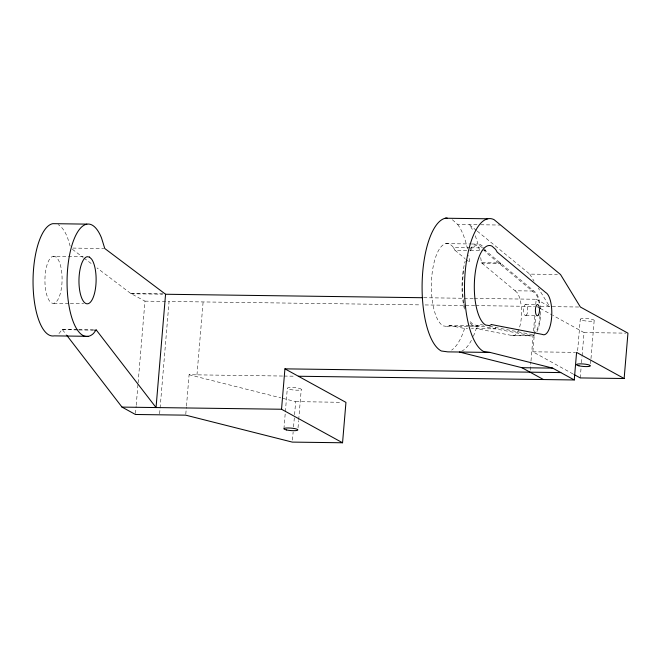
<?xml version="1.0" encoding="UTF-8"?>
<svg xmlns="http://www.w3.org/2000/svg" width="661" height="661" viewBox="0 0 661 661"><rect width="100%" height="100%" fill="white"/><g stroke="black" fill="none" stroke-linecap="round" stroke-linejoin="round"><path stroke-width="0.5" stroke-dasharray="3.31 2.48" d="M135.522 413.456L136.125 406.308M136.207 405.284L138.017 383.843M138.099 382.826L144.974 301.143L130.68 293.418L97.018 267.936M159.615 413.786L169.067 301.474L421.007 304.886M185.791 414.15L186.385 407.077M186.468 406.061L189.096 374.746L283.024 376.043M196.97 374.861L203.109 301.961M283.924 428.898L285.288 412.695M285.37 411.679L287.32 388.387M292.459 440.077L293.137 431.98M293.558 426.915L294.492 415.786M294.575 414.769L295.674 401.615L281.875 398.137M298.028 427.75L298.623 420.66M298.706 419.644L301.259 389.271M530.221 370.119L530.907 361.906M530.998 360.881L533.41 332.119M533.493 331.095L534.79 315.685M535.74 304.39L536.17 299.251L474.226 298.417M573.079 373.986L532.857 351.801L535.815 316.52M577.64 350.669L580.259 319.428M580.234 377.927L581.077 367.846M581.506 362.806L582.01 356.758M582.093 355.75L584.043 332.574L552.753 315.314M590.554 363.649L590.893 359.617M590.984 358.609L594.198 320.304M495.568 327.484L495.221 328.881L471.392 328.558M77.626 329.616L62.159 329.409L59.473 332.995A56.226 20.458 -89.2 0 1 57.747 334.367M469.45 325.683L449.034 325.41L447.249 326.46L443.308 325.914A41.544 15.12 -89.2 0 1 432.261 272.307A41.544 15.12 -89.2 0 1 453.421 247.503L469.756 247.726M447.043 326.427L477.878 326.865L479.663 325.823L532.667 335.962A22.714 8.263 -89.2 0 0 534.799 334.714M452.38 219.741L457.66 224.467L479.572 224.765M480.597 224.773L500.08 225.037M445.77 243.636L470.268 243.967M471.293 243.983L476.399 244.049M470.772 247.743L484.05 247.916M453.421 247.503L454.975 250.263L469.269 250.453M470.293 250.469L482.547 250.635M483.563 250.643L485.604 250.676L536.046 292.798A22.714 8.263 -89.2 0 1 540.02 304.771M72.801 248.082L103.736 248.495M53.219 256.245L55.45 256.633L57.548 258.625A23.573 8.576 -89.2 0 1 59.242 296.789A23.573 8.576 -89.2 0 1 45.551 289.262A23.573 8.576 -89.2 0 1 53.219 256.245L84.154 256.658M480.712 257.608A67.05 24.399 -89.2 0 1 481.398 262.673L500.385 262.929L500.493 264.549M481.398 262.673L481.96 263.185L500.939 263.442M477.267 231.135L529.758 274.108L557.446 274.48M481.96 263.185L515.093 290.782L534.071 291.038M130.68 293.418L163.688 293.856M423.643 297.731L473.193 298.4M525.561 304.382L535.377 304.514M144.974 301.143L169.067 301.474M425.139 304.944L474.705 305.613M475.738 305.622L534.6 306.415M540.648 306.497L579.358 307.018M53.797 303.292L69.265 303.498M70.297 303.506L83.699 303.688M525.759 315.586L535.584 315.718M470.475 325.699L479.663 325.823M449.034 325.41L464.592 328.467L467.509 328.509M584.043 332.574L625.909 333.136M78.659 329.632L95.151 329.856M473.375 336.259A67.05 24.399 -89.2 0 0 476.242 328.624L511.597 335.416L530.585 335.672M511.597 335.416L532.667 335.962M62.159 329.409L77.981 329.979M79.014 329.988L93.457 330.186M532.857 351.801L575.557 352.371M284.04 376.059L295.31 376.208M131.531 293.765L162.474 294.203M295.674 401.615L341.844 402.318M477.878 326.865L473.945 326.327A41.544 15.12 -89.2 0 1 469.244 321.568M483.621 325.171L479.646 324.402L477.721 325.435L474.053 324.931A40.131 14.6 -89.2 0 1 469.508 320.337M489.594 326.327L530.626 334.268A21.292 7.75 -89.2 0 0 533.989 333.921M189.096 374.746L280.884 397.889M536.17 299.251L549.622 306.613L538.343 288.171M536.666 306.44L539.343 307.919M540.235 308.414L551.861 314.826M72.379 249.296L83.055 257.369M83.881 257.997L92.912 264.83M476.474 230.482L469.318 224.624A67.05 24.399 -89.2 0 1 473.226 231.168M454.975 250.263L465.08 258.649M465.865 259.294L469.748 262.516A67.05 24.399 -89.2 0 0 468.748 255.452M515.093 290.782L517.067 292.55A22.714 8.263 -89.2 0 1 519.414 327.773M62.514 329.765L66.274 334.656M529.758 274.108L534.055 281.14M484.827 249.296L485.604 250.676M70.149 246.132L67.488 237.489A56.226 20.458 -89.2 0 0 58.143 224.624M457.66 224.467A67.05 24.399 -89.2 0 1 467.649 249.676M464.592 328.467A67.05 24.399 -89.2 0 1 451.661 350.09M475.218 235.77A67.05 24.399 -89.2 0 1 479.688 251.725M471.384 340.365A67.05 24.399 -89.2 0 1 460.139 351.817M540.136 305.688A22.714 8.263 -89.2 0 1 536.749 332.012M518.794 329.5A22.714 8.263 -89.2 0 1 513.688 335.705M470.078 249.354A41.544 15.12 -89.2 0 1 483.34 247.04M464.427 309.067A41.544 15.12 -89.2 0 1 465.17 261.112M539.186 303.118A21.292 7.75 -89.2 0 0 533.906 292.377L485.381 251.965L483.819 249.197L480.225 245.983A40.131 14.6 -89.2 0 0 469.219 252.444M539.963 315.322A21.292 7.75 -89.2 0 1 535.113 332.871M464.658 307.398A40.131 14.6 -89.2 0 1 463.931 303.763M463.766 302.812A40.131 14.6 -89.2 0 1 464.146 268.267M526.776 314.611L526.288 315.28A5.619 2.049 -89.2 0 1 524.289 314.272L523.942 313.182A5.619 2.049 -89.2 0 1 524.553 305.357A5.619 2.049 -89.2 0 1 527.387 306.787A5.619 2.049 -89.2 0 1 526.776 314.611M582.804 320.478A7.031 1.248 4.8 0 0 594.14 320.626A7.031 1.248 4.8 0 0 584.737 318.495A7.031 1.248 4.8 0 0 582.804 320.478M289.873 389.436A7.031 1.248 4.8 0 0 301.209 389.593A7.031 1.248 4.8 0 0 291.798 387.462A7.031 1.248 4.8 0 0 289.873 389.436"/><path stroke-width="0.99" d="M281.536 409.25L284.924 368.855L345.951 402.384L342.555 442.771L281.536 409.25L156.046 407.556L96.184 329.864L93.498 333.458A56.226 20.458 -89.2 0 1 67.596 269.267A56.226 20.458 -89.2 0 1 101.513 237.952L104.769 248.503L165.564 294.252L156.046 407.556L122.012 407.102L66.893 335.466M574.26 379.959L576.582 352.387L624.141 378.513L627.95 333.161L580.383 307.026L560.52 274.522L494.081 219.667A67.05 24.399 -89.2 0 0 465.055 273.555A67.05 24.399 -89.2 0 0 483.761 351.561L490.115 352.437L552.646 368.111L574.26 379.959L298.384 376.249M445.316 218.229L487.727 218.791M86.847 224.129L52.822 223.666A56.226 20.458 -89.2 0 0 33.05 283.453A56.226 20.458 -89.2 0 0 54.202 335.862L88.227 336.325M165.564 294.252L422.61 297.723M94.49 330.194L96.547 330.227M490.115 352.437L447.704 351.867L441.35 350.991A67.05 24.399 -89.2 0 1 422.263 279.206A67.05 24.399 -89.2 0 1 447.133 218.006M459.354 352.024L521.893 367.698L552.646 368.111M284.924 368.855L560.801 372.589M624.141 378.513L580.234 377.927L573.979 374.473M342.555 442.771L292.286 442.102L185.708 415.158L135.439 414.48L122.012 407.102M543.499 379.554L521.893 367.698M538.55 314.768L538.071 315.437A5.619 2.049 -89.2 0 1 536.071 314.429L535.724 313.339A5.619 2.049 -89.2 0 1 536.335 305.514A5.619 2.049 -89.2 0 1 539.169 306.952A5.619 2.049 -89.2 0 1 538.55 314.768M491.42 324.559L489.504 325.592L485.835 325.088A40.131 14.6 -89.2 0 1 474.639 278.397A40.131 14.6 -89.2 0 1 492.007 246.148L495.601 249.362L497.155 252.122L545.689 292.534A21.292 7.75 -89.2 0 1 551.629 317.313A21.292 7.75 -89.2 0 1 542.408 334.425L491.42 324.559M89.475 257.096L87.244 256.699A23.573 8.576 -89.2 0 0 79.576 289.725A23.573 8.576 -89.2 0 0 93.275 297.252A23.573 8.576 -89.2 0 0 91.573 259.079L89.475 257.096M578.995 365.83A7.031 1.248 4.8 0 0 590.331 365.979A7.031 1.248 4.8 0 0 580.928 363.856A7.031 1.248 4.8 0 0 578.995 365.83M286.469 429.939A7.031 1.248 4.8 0 0 297.805 430.096A7.031 1.248 4.8 0 0 288.394 427.964A7.031 1.248 4.8 0 0 286.469 429.939"/></g></svg>
